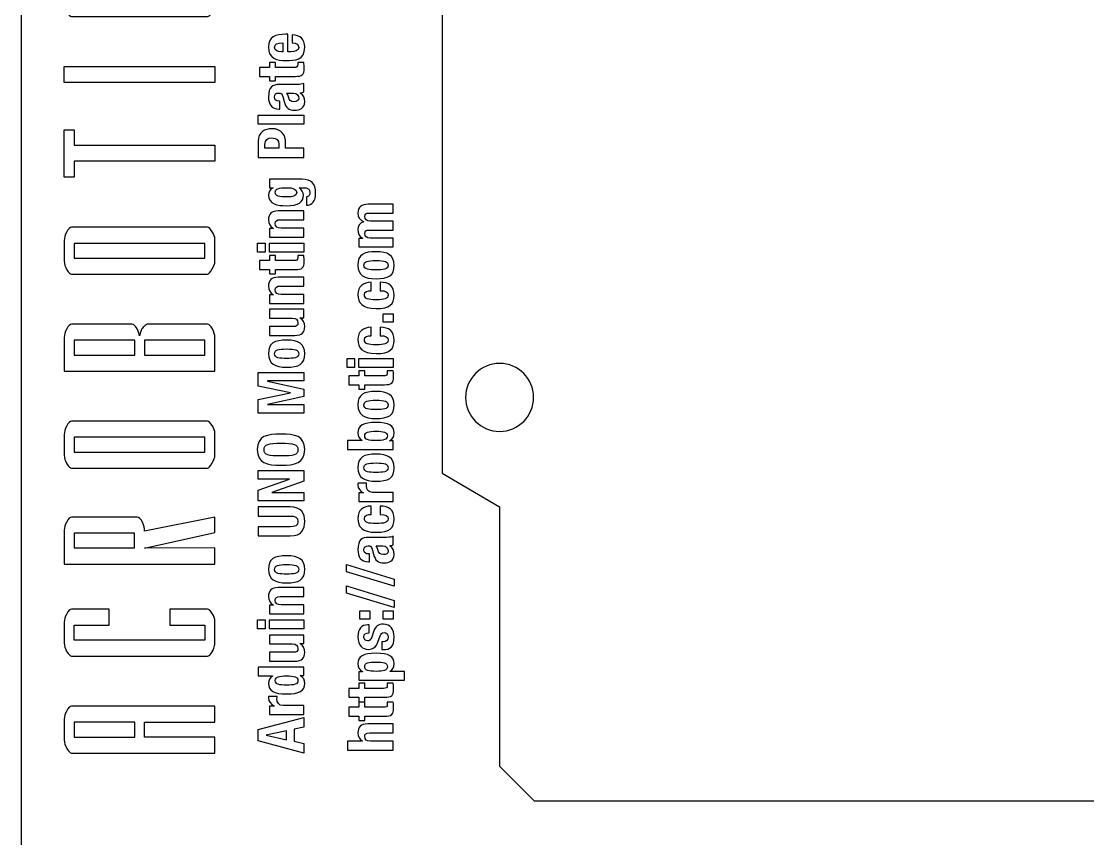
# Model space of a CAD drawing. Extents: x 25 to 119, y -56 to 58.
# Drawn here: x 24.73 to 71.73, y 0.94 to 36.96 of the extents above; entities that cross this region are included whole.
import ezdxf

# ---------------------------------------------------------------- set-up
doc = ezdxf.new("R2010")
doc.units = 0
doc.layers.add('LAYER_1', color=7, linetype='CONTINUOUS')

# ---------------------------------------------------------------- blocks, each defined once
blk = doc.blocks.new('BLOCK_2')
at = {"layer": 'LAYER_1'}
blk.add_open_spline([(24.729, -53.04), (24.729, -54.793), (26.15, -56.215), (27.904, -56.215), (27.904, -56.215), (115.553, -56.215), (115.553, -56.215), (117.307, -56.215), (118.728, -54.793), (118.728, -53.04), (118.728, -53.04), (118.728, 54.91), (118.728, 54.91), (118.728, 56.664), (117.307, 58.085), (115.553, 58.085), (115.553, 58.085), (27.904, 58.085), (27.904, 58.085), (26.15, 58.085), (24.729, 56.664), (24.729, 54.91), (24.729, 54.91), (24.729, -53.04), (24.729, -53.04)], degree=3, knots=[0, 0, 0, 0, 1, 1, 1, 2, 2, 2, 3, 3, 3, 4, 4, 4, 5, 5, 5, 6, 6, 6, 7, 7, 7, 8, 8, 8, 8], dxfattribs=at)
blk = doc.blocks.new('BLOCK_5')
at = {"layer": 'LAYER_1', "color": 7}
for points in [[(40.682, 24.076), (41.122, 24.076), (41.122, 23.704), (40.682, 23.704), (40.682, 24.076)], [(39.085, 21.711), (39.085, 22.101), (39.418, 22.101), (39.418, 21.711), (39.085, 21.711)], [(39.604, 21.711), (39.604, 22.101), (41.122, 22.101), (41.122, 21.711), (39.604, 21.711)], [(39.068, 12.7), (39.068, 13.016), (41.161, 12.378), (41.161, 12.062), (39.068, 12.7)], [(39.068, 11.763), (39.068, 12.079), (41.161, 11.441), (41.161, 11.125), (39.068, 11.763)], [(39.652, 10.609), (39.652, 10.981), (40.092, 10.981), (40.092, 10.609), (39.652, 10.609)], [(40.682, 10.609), (40.682, 10.981), (41.122, 10.981), (41.122, 10.609), (40.682, 10.609)]]:
    blk.add_lwpolyline(points, dxfattribs=at)
for points, knots in [([(39.604, 27.02), (39.604, 27.02), (39.604, 27.392), (39.604, 27.392), (39.604, 27.392), (39.759, 27.392), (39.759, 27.392), (39.759, 27.392), (39.759, 27.398), (39.759, 27.398), (39.621, 27.497), (39.565, 27.615), (39.565, 27.781), (39.565, 27.962), (39.649, 28.089), (39.807, 28.131), (39.807, 28.131), (39.807, 28.137), (39.807, 28.137), (39.647, 28.196), (39.565, 28.337), (39.565, 28.521), (39.565, 28.78), (39.725, 28.898), (40.019, 28.898), (40.019, 28.898), (41.122, 28.898), (41.122, 28.898), (41.122, 28.898), (41.122, 28.509), (41.122, 28.509), (41.122, 28.509), (40.061, 28.509), (40.061, 28.509), (39.934, 28.509), (39.864, 28.467), (39.864, 28.357), (39.864, 28.233), (39.946, 28.154), (40.123, 28.154), (40.123, 28.154), (41.122, 28.154), (41.122, 28.154), (41.122, 28.154), (41.122, 27.765), (41.122, 27.765), (41.122, 27.765), (40.061, 27.765), (40.061, 27.765), (39.934, 27.765), (39.864, 27.722), (39.864, 27.612), (39.864, 27.488), (39.946, 27.409), (40.123, 27.409), (40.123, 27.409), (41.122, 27.409), (41.122, 27.409), (41.122, 27.409), (41.122, 27.02), (41.122, 27.02), (41.122, 27.02), (39.604, 27.02), (39.604, 27.02)], [0, 0, 0, 0, 1, 1, 1, 2, 2, 2, 3, 3, 3, 4, 4, 4, 5, 5, 5, 6, 6, 6, 7, 7, 7, 8, 8, 8, 9, 9, 9, 10, 10, 10, 11, 11, 11, 12, 12, 12, 13, 13, 13, 14, 14, 14, 15, 15, 15, 16, 16, 16, 17, 17, 17, 18, 18, 18, 19, 19, 19, 20, 20, 20, 21, 21, 21, 21]), ([(39.565, 26.212), (39.556, 26.678), (39.833, 26.81), (40.363, 26.81), (40.882, 26.81), (41.161, 26.655), (41.161, 26.212), (41.17, 25.747), (40.893, 25.614), (40.363, 25.614), (39.844, 25.614), (39.565, 25.769), (39.565, 26.212)], [0, 0, 0, 0, 1, 1, 1, 2, 2, 2, 3, 3, 3, 4, 4, 4, 4]), ([(40.896, 26.212), (40.896, 26.37), (40.744, 26.421), (40.363, 26.421), (39.982, 26.421), (39.83, 26.37), (39.83, 26.212), (39.83, 26.021), (40.053, 26.004), (40.363, 26.004), (40.673, 26.004), (40.896, 26.021), (40.896, 26.212)], [0, 0, 0, 0, 1, 1, 1, 2, 2, 2, 3, 3, 3, 4, 4, 4, 4]), ([(40.151, 25.089), (40.005, 25.089), (39.847, 25.061), (39.847, 24.914), (39.847, 24.723), (40.016, 24.692), (40.366, 24.692), (40.741, 24.692), (40.896, 24.728), (40.896, 24.9), (40.896, 25.033), (40.789, 25.089), (40.541, 25.089), (40.541, 25.089), (40.541, 25.461), (40.541, 25.461), (40.938, 25.461), (41.161, 25.298), (41.161, 24.883), (41.161, 24.494), (40.972, 24.302), (40.363, 24.302), (39.74, 24.302), (39.565, 24.556), (39.565, 24.917), (39.565, 25.278), (39.79, 25.461), (40.151, 25.461), (40.151, 25.461), (40.151, 25.089), (40.151, 25.089)], [0, 0, 0, 0, 1, 1, 1, 2, 2, 2, 3, 3, 3, 4, 4, 4, 5, 5, 5, 6, 6, 6, 7, 7, 7, 8, 8, 8, 9, 9, 9, 10, 10, 10, 10]), ([(40.151, 23.105), (40.005, 23.105), (39.847, 23.077), (39.847, 22.93), (39.847, 22.738), (40.016, 22.707), (40.366, 22.707), (40.741, 22.707), (40.896, 22.744), (40.896, 22.916), (40.896, 23.049), (40.789, 23.105), (40.541, 23.105), (40.541, 23.105), (40.541, 23.477), (40.541, 23.477), (40.938, 23.477), (41.161, 23.314), (41.161, 22.899), (41.161, 22.51), (40.972, 22.318), (40.363, 22.318), (39.74, 22.318), (39.565, 22.572), (39.565, 22.933), (39.565, 23.294), (39.79, 23.477), (40.151, 23.477), (40.151, 23.477), (40.151, 23.105), (40.151, 23.105)], [0, 0, 0, 0, 1, 1, 1, 2, 2, 2, 3, 3, 3, 4, 4, 4, 5, 5, 5, 6, 6, 6, 7, 7, 7, 8, 8, 8, 9, 9, 9, 10, 10, 10, 10]), ([(39.17, 20.946), (39.17, 20.946), (39.17, 21.336), (39.17, 21.336), (39.17, 21.336), (39.604, 21.336), (39.604, 21.336), (39.604, 21.336), (39.604, 21.561), (39.604, 21.561), (39.604, 21.561), (39.869, 21.561), (39.869, 21.561), (39.869, 21.561), (39.869, 21.336), (39.869, 21.336), (39.869, 21.336), (40.69, 21.336), (40.69, 21.336), (40.811, 21.336), (40.857, 21.361), (40.857, 21.474), (40.857, 21.505), (40.854, 21.536), (40.851, 21.561), (40.851, 21.561), (41.122, 21.561), (41.122, 21.561), (41.13, 21.474), (41.139, 21.398), (41.139, 21.307), (41.139, 21.003), (41.043, 20.946), (40.738, 20.946), (40.738, 20.946), (39.869, 20.946), (39.869, 20.946), (39.869, 20.946), (39.869, 20.749), (39.869, 20.749), (39.869, 20.749), (39.604, 20.749), (39.604, 20.749), (39.604, 20.749), (39.604, 20.946), (39.604, 20.946), (39.604, 20.946), (39.17, 20.946), (39.17, 20.946)], [0, 0, 0, 0, 1, 1, 1, 2, 2, 2, 3, 3, 3, 4, 4, 4, 5, 5, 5, 6, 6, 6, 7, 7, 7, 8, 8, 8, 9, 9, 9, 10, 10, 10, 11, 11, 11, 12, 12, 12, 13, 13, 13, 14, 14, 14, 15, 15, 15, 16, 16, 16, 16]), ([(39.565, 20.054), (39.556, 20.52), (39.833, 20.652), (40.363, 20.652), (40.882, 20.652), (41.161, 20.497), (41.161, 20.054), (41.17, 19.589), (40.893, 19.456), (40.363, 19.456), (39.844, 19.456), (39.565, 19.612), (39.565, 20.054)], [0, 0, 0, 0, 1, 1, 1, 2, 2, 2, 3, 3, 3, 4, 4, 4, 4]), ([(40.896, 20.054), (40.896, 20.212), (40.744, 20.263), (40.363, 20.263), (39.982, 20.263), (39.83, 20.212), (39.83, 20.054), (39.83, 19.863), (40.053, 19.846), (40.363, 19.846), (40.673, 19.846), (40.896, 19.863), (40.896, 20.054)], [0, 0, 0, 0, 1, 1, 1, 2, 2, 2, 3, 3, 3, 4, 4, 4, 4]), ([(39.108, 18.096), (39.108, 18.096), (39.108, 18.485), (39.108, 18.485), (39.108, 18.485), (39.745, 18.485), (39.745, 18.485), (39.745, 18.485), (39.745, 18.491), (39.745, 18.491), (39.624, 18.573), (39.565, 18.672), (39.565, 18.818), (39.565, 19.137), (39.799, 19.284), (40.363, 19.284), (40.927, 19.284), (41.161, 19.137), (41.161, 18.818), (41.161, 18.663), (41.105, 18.561), (40.961, 18.474), (40.961, 18.474), (40.961, 18.468), (40.961, 18.468), (40.961, 18.468), (41.122, 18.468), (41.122, 18.468), (41.122, 18.468), (41.122, 18.096), (41.122, 18.096), (41.122, 18.096), (39.108, 18.096), (39.108, 18.096)], [0, 0, 0, 0, 1, 1, 1, 2, 2, 2, 3, 3, 3, 4, 4, 4, 5, 5, 5, 6, 6, 6, 7, 7, 7, 8, 8, 8, 9, 9, 9, 10, 10, 10, 11, 11, 11, 11]), ([(40.862, 18.691), (40.862, 18.861), (40.693, 18.894), (40.363, 18.894), (40.033, 18.894), (39.864, 18.861), (39.864, 18.691), (39.864, 18.519), (40.033, 18.485), (40.363, 18.485), (40.693, 18.485), (40.862, 18.519), (40.862, 18.691)], [0, 0, 0, 0, 1, 1, 1, 2, 2, 2, 3, 3, 3, 4, 4, 4, 4]), ([(39.565, 17.289), (39.556, 17.754), (39.833, 17.887), (40.363, 17.887), (40.882, 17.887), (41.161, 17.732), (41.161, 17.289), (41.17, 16.823), (40.893, 16.691), (40.363, 16.691), (39.844, 16.691), (39.565, 16.846), (39.565, 17.289)], [0, 0, 0, 0, 1, 1, 1, 2, 2, 2, 3, 3, 3, 4, 4, 4, 4]), ([(40.896, 17.289), (40.896, 17.447), (40.744, 17.497), (40.363, 17.497), (39.982, 17.497), (39.83, 17.447), (39.83, 17.289), (39.83, 17.097), (40.053, 17.08), (40.363, 17.08), (40.673, 17.08), (40.896, 17.097), (40.896, 17.289)], [0, 0, 0, 0, 1, 1, 1, 2, 2, 2, 3, 3, 3, 4, 4, 4, 4]), ([(39.604, 15.802), (39.604, 15.802), (39.604, 16.174), (39.604, 16.174), (39.604, 16.174), (39.807, 16.174), (39.807, 16.174), (39.807, 16.174), (39.807, 16.18), (39.807, 16.18), (39.661, 16.259), (39.565, 16.369), (39.565, 16.529), (39.565, 16.552), (39.567, 16.577), (39.57, 16.6), (39.57, 16.6), (39.943, 16.6), (39.943, 16.6), (39.94, 16.558), (39.937, 16.521), (39.937, 16.479), (39.937, 16.343), (40.008, 16.191), (40.211, 16.191), (40.211, 16.191), (41.122, 16.191), (41.122, 16.191), (41.122, 16.191), (41.122, 15.802), (41.122, 15.802), (41.122, 15.802), (39.604, 15.802), (39.604, 15.802)], [0, 0, 0, 0, 1, 1, 1, 2, 2, 2, 3, 3, 3, 4, 4, 4, 5, 5, 5, 6, 6, 6, 7, 7, 7, 8, 8, 8, 9, 9, 9, 10, 10, 10, 11, 11, 11, 11]), ([(40.151, 15.225), (40.005, 15.225), (39.847, 15.197), (39.847, 15.051), (39.847, 14.859), (40.016, 14.828), (40.366, 14.828), (40.741, 14.828), (40.896, 14.864), (40.896, 15.036), (40.896, 15.169), (40.789, 15.225), (40.541, 15.225), (40.541, 15.225), (40.541, 15.598), (40.541, 15.598), (40.938, 15.598), (41.161, 15.434), (41.161, 15.02), (41.161, 14.63), (40.972, 14.439), (40.363, 14.439), (39.74, 14.439), (39.565, 14.692), (39.565, 15.054), (39.565, 15.415), (39.79, 15.598), (40.151, 15.598), (40.151, 15.598), (40.151, 15.225), (40.151, 15.225)], [0, 0, 0, 0, 1, 1, 1, 2, 2, 2, 3, 3, 3, 4, 4, 4, 5, 5, 5, 6, 6, 6, 7, 7, 7, 8, 8, 8, 9, 9, 9, 10, 10, 10, 10]), ([(40.07, 13.135), (40.07, 13.135), (40.033, 13.135), (40.033, 13.135), (39.683, 13.135), (39.565, 13.375), (39.565, 13.668), (39.565, 14.13), (39.756, 14.218), (40.03, 14.218), (40.03, 14.218), (40.828, 14.218), (40.828, 14.218), (40.972, 14.218), (41.031, 14.229), (41.122, 14.266), (41.122, 14.266), (41.122, 13.894), (41.122, 13.894), (41.074, 13.868), (41.017, 13.857), (40.964, 13.845), (40.964, 13.845), (40.964, 13.84), (40.964, 13.84), (41.122, 13.75), (41.161, 13.642), (41.161, 13.453), (41.161, 13.183), (40.93, 13.087), (40.727, 13.087), (40.439, 13.087), (40.326, 13.202), (40.253, 13.47), (40.253, 13.47), (40.194, 13.69), (40.194, 13.69), (40.163, 13.806), (40.117, 13.845), (40.016, 13.845), (39.9, 13.845), (39.83, 13.798), (39.83, 13.665), (39.83, 13.544), (39.906, 13.484), (40.027, 13.484), (40.027, 13.484), (40.07, 13.484), (40.07, 13.484), (40.07, 13.484), (40.07, 13.135), (40.07, 13.135)], [0, 0, 0, 0, 1, 1, 1, 2, 2, 2, 3, 3, 3, 4, 4, 4, 5, 5, 5, 6, 6, 6, 7, 7, 7, 8, 8, 8, 9, 9, 9, 10, 10, 10, 11, 11, 11, 12, 12, 12, 13, 13, 13, 14, 14, 14, 15, 15, 15, 16, 16, 16, 17, 17, 17, 17]), ([(40.363, 13.845), (40.405, 13.792), (40.428, 13.727), (40.439, 13.679), (40.473, 13.521), (40.549, 13.459), (40.685, 13.459), (40.8, 13.459), (40.896, 13.502), (40.896, 13.606), (40.896, 13.71), (40.831, 13.845), (40.662, 13.845), (40.662, 13.845), (40.363, 13.845), (40.363, 13.845)], [0, 0, 0, 0, 1, 1, 1, 2, 2, 2, 3, 3, 3, 4, 4, 4, 5, 5, 5, 5]), ([(40.625, 9.618), (40.625, 9.618), (40.676, 9.618), (40.676, 9.618), (40.809, 9.618), (40.896, 9.689), (40.896, 9.821), (40.896, 9.943), (40.837, 10.019), (40.716, 10.019), (40.617, 10.019), (40.574, 9.954), (40.543, 9.878), (40.543, 9.878), (40.445, 9.604), (40.445, 9.604), (40.369, 9.39), (40.236, 9.28), (40.022, 9.28), (39.773, 9.28), (39.565, 9.44), (39.565, 9.838), (39.565, 10.191), (39.723, 10.357), (39.996, 10.357), (39.996, 10.357), (40.058, 10.357), (40.058, 10.357), (40.058, 10.357), (40.058, 10.007), (40.058, 10.007), (39.903, 10.007), (39.83, 9.962), (39.83, 9.835), (39.83, 9.737), (39.883, 9.652), (39.993, 9.652), (40.07, 9.652), (40.129, 9.689), (40.171, 9.821), (40.171, 9.821), (40.25, 10.055), (40.25, 10.055), (40.332, 10.301), (40.456, 10.391), (40.685, 10.391), (41.003, 10.391), (41.161, 10.154), (41.161, 9.827), (41.161, 9.387), (40.972, 9.269), (40.679, 9.269), (40.679, 9.269), (40.625, 9.269), (40.625, 9.269), (40.625, 9.269), (40.625, 9.618), (40.625, 9.618)], [0, 0, 0, 0, 1, 1, 1, 2, 2, 2, 3, 3, 3, 4, 4, 4, 5, 5, 5, 6, 6, 6, 7, 7, 7, 8, 8, 8, 9, 9, 9, 10, 10, 10, 11, 11, 11, 12, 12, 12, 13, 13, 13, 14, 14, 14, 15, 15, 15, 16, 16, 16, 17, 17, 17, 18, 18, 18, 19, 19, 19, 19]), ([(39.604, 7.922), (39.604, 7.922), (39.604, 8.295), (39.604, 8.295), (39.604, 8.295), (39.765, 8.295), (39.765, 8.295), (39.765, 8.295), (39.765, 8.3), (39.765, 8.3), (39.621, 8.388), (39.565, 8.489), (39.565, 8.644), (39.565, 8.963), (39.799, 9.11), (40.363, 9.11), (40.927, 9.11), (41.161, 8.963), (41.161, 8.644), (41.161, 8.498), (41.102, 8.399), (40.981, 8.317), (40.981, 8.317), (40.981, 8.311), (40.981, 8.311), (40.981, 8.311), (41.618, 8.311), (41.618, 8.311), (41.618, 8.311), (41.618, 7.922), (41.618, 7.922), (41.618, 7.922), (39.604, 7.922), (39.604, 7.922)], [0, 0, 0, 0, 1, 1, 1, 2, 2, 2, 3, 3, 3, 4, 4, 4, 5, 5, 5, 6, 6, 6, 7, 7, 7, 8, 8, 8, 9, 9, 9, 10, 10, 10, 11, 11, 11, 11]), ([(40.862, 8.517), (40.862, 8.687), (40.693, 8.72), (40.363, 8.72), (40.033, 8.72), (39.864, 8.687), (39.864, 8.517), (39.864, 8.345), (40.033, 8.311), (40.363, 8.311), (40.693, 8.311), (40.862, 8.345), (40.862, 8.517)], [0, 0, 0, 0, 1, 1, 1, 2, 2, 2, 3, 3, 3, 4, 4, 4, 4]), ([(39.17, 7.171), (39.17, 7.171), (39.17, 7.561), (39.17, 7.561), (39.17, 7.561), (39.604, 7.561), (39.604, 7.561), (39.604, 7.561), (39.604, 7.786), (39.604, 7.786), (39.604, 7.786), (39.869, 7.786), (39.869, 7.786), (39.869, 7.786), (39.869, 7.561), (39.869, 7.561), (39.869, 7.561), (40.69, 7.561), (40.69, 7.561), (40.811, 7.561), (40.857, 7.586), (40.857, 7.699), (40.857, 7.73), (40.854, 7.761), (40.851, 7.786), (40.851, 7.786), (41.122, 7.786), (41.122, 7.786), (41.13, 7.699), (41.139, 7.623), (41.139, 7.533), (41.139, 7.228), (41.043, 7.171), (40.738, 7.171), (40.738, 7.171), (39.869, 7.171), (39.869, 7.171), (39.869, 7.171), (39.869, 6.974), (39.869, 6.974), (39.869, 6.974), (39.604, 6.974), (39.604, 6.974), (39.604, 6.974), (39.604, 7.171), (39.604, 7.171), (39.604, 7.171), (39.17, 7.171), (39.17, 7.171)], [0, 0, 0, 0, 1, 1, 1, 2, 2, 2, 3, 3, 3, 4, 4, 4, 5, 5, 5, 6, 6, 6, 7, 7, 7, 8, 8, 8, 9, 9, 9, 10, 10, 10, 11, 11, 11, 12, 12, 12, 13, 13, 13, 14, 14, 14, 15, 15, 15, 16, 16, 16, 16]), ([(39.17, 6.336), (39.17, 6.336), (39.17, 6.725), (39.17, 6.725), (39.17, 6.725), (39.604, 6.725), (39.604, 6.725), (39.604, 6.725), (39.604, 6.951), (39.604, 6.951), (39.604, 6.951), (39.869, 6.951), (39.869, 6.951), (39.869, 6.951), (39.869, 6.725), (39.869, 6.725), (39.869, 6.725), (40.69, 6.725), (40.69, 6.725), (40.811, 6.725), (40.857, 6.751), (40.857, 6.864), (40.857, 6.895), (40.854, 6.926), (40.851, 6.951), (40.851, 6.951), (41.122, 6.951), (41.122, 6.951), (41.13, 6.864), (41.139, 6.787), (41.139, 6.697), (41.139, 6.393), (41.043, 6.336), (40.738, 6.336), (40.738, 6.336), (39.869, 6.336), (39.869, 6.336), (39.869, 6.336), (39.869, 6.139), (39.869, 6.139), (39.869, 6.139), (39.604, 6.139), (39.604, 6.139), (39.604, 6.139), (39.604, 6.336), (39.604, 6.336), (39.604, 6.336), (39.17, 6.336), (39.17, 6.336)], [0, 0, 0, 0, 1, 1, 1, 2, 2, 2, 3, 3, 3, 4, 4, 4, 5, 5, 5, 6, 6, 6, 7, 7, 7, 8, 8, 8, 9, 9, 9, 10, 10, 10, 11, 11, 11, 12, 12, 12, 13, 13, 13, 14, 14, 14, 15, 15, 15, 16, 16, 16, 16]), ([(39.108, 4.84), (39.108, 4.84), (39.108, 5.23), (39.108, 5.23), (39.108, 5.23), (39.759, 5.23), (39.759, 5.23), (39.759, 5.23), (39.759, 5.235), (39.759, 5.235), (39.627, 5.311), (39.565, 5.438), (39.565, 5.605), (39.565, 5.85), (39.694, 5.991), (39.996, 5.991), (39.996, 5.991), (41.122, 5.991), (41.122, 5.991), (41.122, 5.991), (41.122, 5.602), (41.122, 5.602), (41.122, 5.602), (40.075, 5.602), (40.075, 5.602), (39.92, 5.602), (39.864, 5.551), (39.864, 5.435), (39.864, 5.297), (39.948, 5.23), (40.115, 5.23), (40.115, 5.23), (41.122, 5.23), (41.122, 5.23), (41.122, 5.23), (41.122, 4.84), (41.122, 4.84), (41.122, 4.84), (39.108, 4.84), (39.108, 4.84)], [0, 0, 0, 0, 1, 1, 1, 2, 2, 2, 3, 3, 3, 4, 4, 4, 5, 5, 5, 6, 6, 6, 7, 7, 7, 8, 8, 8, 9, 9, 9, 10, 10, 10, 11, 11, 11, 12, 12, 12, 13, 13, 13, 13])]:
    blk.add_open_spline(points, degree=3, knots=knots, dxfattribs=at)
blk = doc.blocks.new('BLOCK_4')
at = {"layer": 'LAYER_1'}
blk.add_blockref('BLOCK_5', (0, 0), dxfattribs=at)
blk = doc.blocks.new('BLOCK_7')
at = {"layer": 'LAYER_1', "color": 7}
for points in [[(35.167, 32.433), (35.167, 32.822), (37.181, 32.822), (37.181, 32.433), (35.167, 32.433)], [(35.144, 26.791), (35.144, 27.181), (35.477, 27.181), (35.477, 26.791), (35.144, 26.791)], [(35.663, 26.791), (35.663, 27.181), (37.181, 27.181), (37.181, 26.791), (35.663, 26.791)], [(35.167, 19.696), (35.167, 20.3), (36.588, 20.588), (36.588, 20.593), (35.167, 20.884), (35.167, 21.485), (37.181, 21.485), (37.181, 21.112), (35.573, 21.112), (35.573, 21.107), (37.181, 20.749), (37.181, 20.433), (35.573, 20.074), (35.573, 20.069), (37.181, 20.069), (37.181, 19.696), (35.167, 19.696)], [(35.167, 16.29), (36.546, 16.781), (36.546, 16.786), (35.167, 16.786), (35.167, 17.158), (37.181, 17.158), (37.181, 16.696), (35.77, 16.2), (35.77, 16.194), (37.181, 16.194), (37.181, 15.822), (35.167, 15.822), (35.167, 16.29)], [(35.144, 10.186), (35.144, 10.575), (35.477, 10.575), (35.477, 10.186), (35.144, 10.186)], [(35.663, 10.186), (35.663, 10.575), (37.181, 10.575), (37.181, 10.186), (35.663, 10.186)], [(35.167, 5.244), (35.167, 5.746), (37.181, 6.279), (37.181, 5.856), (36.755, 5.763), (36.755, 5.227), (37.181, 5.134), (37.181, 4.711), (35.167, 5.244)], [(36.422, 5.297), (36.422, 5.692), (35.516, 5.498), (35.516, 5.492), (36.422, 5.297)]]:
    blk.add_lwpolyline(points, dxfattribs=at)
for points, knots in [([(36.481, 35.622), (36.481, 35.622), (36.602, 35.622), (36.602, 35.622), (36.783, 35.622), (36.955, 35.67), (36.955, 35.814), (36.955, 35.946), (36.862, 35.997), (36.67, 36.02), (36.67, 36.02), (36.67, 36.369), (36.67, 36.369), (37.023, 36.355), (37.22, 36.192), (37.22, 35.819), (37.22, 35.255), (36.786, 35.233), (36.408, 35.233), (36.001, 35.233), (35.623, 35.312), (35.623, 35.836), (35.623, 36.29), (35.928, 36.392), (36.393, 36.392), (36.393, 36.392), (36.481, 36.392), (36.481, 36.392), (36.481, 36.392), (36.481, 35.622), (36.481, 35.622)], [0, 0, 0, 0, 1, 1, 1, 2, 2, 2, 3, 3, 3, 4, 4, 4, 5, 5, 5, 6, 6, 6, 7, 7, 7, 8, 8, 8, 9, 9, 9, 10, 10, 10, 10]), ([(36.25, 36.02), (36.018, 36.011), (35.889, 35.983), (35.889, 35.822), (35.889, 35.667), (36.047, 35.622), (36.19, 35.622), (36.19, 35.622), (36.25, 35.622), (36.25, 35.622), (36.25, 35.622), (36.25, 36.02), (36.25, 36.02)], [0, 0, 0, 0, 1, 1, 1, 2, 2, 2, 3, 3, 3, 4, 4, 4, 4]), ([(35.229, 34.538), (35.229, 34.538), (35.229, 34.927), (35.229, 34.927), (35.229, 34.927), (35.663, 34.927), (35.663, 34.927), (35.663, 34.927), (35.663, 35.153), (35.663, 35.153), (35.663, 35.153), (35.928, 35.153), (35.928, 35.153), (35.928, 35.153), (35.928, 34.927), (35.928, 34.927), (35.928, 34.927), (36.749, 34.927), (36.749, 34.927), (36.87, 34.927), (36.915, 34.953), (36.915, 35.066), (36.915, 35.097), (36.912, 35.128), (36.91, 35.153), (36.91, 35.153), (37.181, 35.153), (37.181, 35.153), (37.189, 35.066), (37.197, 34.99), (37.197, 34.899), (37.197, 34.595), (37.102, 34.538), (36.797, 34.538), (36.797, 34.538), (35.928, 34.538), (35.928, 34.538), (35.928, 34.538), (35.928, 34.341), (35.928, 34.341), (35.928, 34.341), (35.663, 34.341), (35.663, 34.341), (35.663, 34.341), (35.663, 34.538), (35.663, 34.538), (35.663, 34.538), (35.229, 34.538), (35.229, 34.538)], [0, 0, 0, 0, 1, 1, 1, 2, 2, 2, 3, 3, 3, 4, 4, 4, 5, 5, 5, 6, 6, 6, 7, 7, 7, 8, 8, 8, 9, 9, 9, 10, 10, 10, 11, 11, 11, 12, 12, 12, 13, 13, 13, 14, 14, 14, 15, 15, 15, 16, 16, 16, 16]), ([(36.128, 33.093), (36.128, 33.093), (36.092, 33.093), (36.092, 33.093), (35.742, 33.093), (35.623, 33.333), (35.623, 33.627), (35.623, 34.089), (35.815, 34.177), (36.089, 34.177), (36.089, 34.177), (36.887, 34.177), (36.887, 34.177), (37.031, 34.177), (37.09, 34.188), (37.181, 34.224), (37.181, 34.224), (37.181, 33.852), (37.181, 33.852), (37.133, 33.827), (37.076, 33.816), (37.023, 33.804), (37.023, 33.804), (37.023, 33.799), (37.023, 33.799), (37.181, 33.708), (37.22, 33.601), (37.22, 33.412), (37.22, 33.141), (36.989, 33.046), (36.786, 33.046), (36.498, 33.046), (36.385, 33.161), (36.312, 33.429), (36.312, 33.429), (36.253, 33.649), (36.253, 33.649), (36.221, 33.765), (36.176, 33.804), (36.075, 33.804), (35.959, 33.804), (35.889, 33.756), (35.889, 33.624), (35.889, 33.502), (35.965, 33.443), (36.086, 33.443), (36.086, 33.443), (36.128, 33.443), (36.128, 33.443), (36.128, 33.443), (36.128, 33.093), (36.128, 33.093)], [0, 0, 0, 0, 1, 1, 1, 2, 2, 2, 3, 3, 3, 4, 4, 4, 5, 5, 5, 6, 6, 6, 7, 7, 7, 8, 8, 8, 9, 9, 9, 10, 10, 10, 11, 11, 11, 12, 12, 12, 13, 13, 13, 14, 14, 14, 15, 15, 15, 16, 16, 16, 17, 17, 17, 17]), ([(36.422, 33.804), (36.464, 33.751), (36.487, 33.686), (36.498, 33.638), (36.532, 33.48), (36.608, 33.418), (36.743, 33.418), (36.859, 33.418), (36.955, 33.46), (36.955, 33.564), (36.955, 33.669), (36.89, 33.804), (36.721, 33.804), (36.721, 33.804), (36.422, 33.804), (36.422, 33.804)], [0, 0, 0, 0, 1, 1, 1, 2, 2, 2, 3, 3, 3, 4, 4, 4, 5, 5, 5, 5]), ([(35.167, 30.966), (35.167, 30.966), (35.167, 31.676), (35.167, 31.676), (35.167, 32.091), (35.468, 32.229), (35.77, 32.229), (36.188, 32.229), (36.377, 31.973), (36.377, 31.589), (36.377, 31.589), (36.377, 31.372), (36.377, 31.372), (36.377, 31.372), (37.181, 31.372), (37.181, 31.372), (37.181, 31.372), (37.181, 30.966), (37.181, 30.966), (37.181, 30.966), (35.167, 30.966), (35.167, 30.966)], [0, 0, 0, 0, 1, 1, 1, 2, 2, 2, 3, 3, 3, 4, 4, 4, 5, 5, 5, 6, 6, 6, 7, 7, 7, 7]), ([(36.078, 31.372), (36.078, 31.372), (36.078, 31.552), (36.078, 31.552), (36.078, 31.713), (35.982, 31.823), (35.776, 31.823), (35.576, 31.823), (35.466, 31.744), (35.466, 31.541), (35.466, 31.541), (35.466, 31.372), (35.466, 31.372), (35.466, 31.372), (36.078, 31.372), (36.078, 31.372)], [0, 0, 0, 0, 1, 1, 1, 2, 2, 2, 3, 3, 3, 4, 4, 4, 5, 5, 5, 5]), ([(35.663, 30.002), (35.663, 30.002), (37.104, 30.002), (37.104, 30.002), (37.508, 30.002), (37.7, 29.825), (37.7, 29.371), (37.7, 29.041), (37.553, 28.855), (37.293, 28.855), (37.293, 28.855), (37.293, 29.227), (37.293, 29.227), (37.341, 29.227), (37.381, 29.247), (37.409, 29.286), (37.434, 29.323), (37.451, 29.368), (37.451, 29.416), (37.451, 29.574), (37.336, 29.63), (37.178, 29.63), (37.178, 29.63), (36.977, 29.63), (36.977, 29.63), (36.977, 29.63), (36.977, 29.625), (36.977, 29.625), (37.09, 29.546), (37.164, 29.424), (37.164, 29.3), (37.164, 28.993), (36.949, 28.835), (36.396, 28.835), (36.041, 28.835), (35.623, 28.891), (35.623, 29.311), (35.623, 29.421), (35.674, 29.548), (35.832, 29.625), (35.832, 29.625), (35.832, 29.63), (35.832, 29.63), (35.832, 29.63), (35.663, 29.63), (35.663, 29.63), (35.663, 29.63), (35.663, 30.002), (35.663, 30.002)], [0, 0, 0, 0, 1, 1, 1, 2, 2, 2, 3, 3, 3, 4, 4, 4, 5, 5, 5, 6, 6, 6, 7, 7, 7, 8, 8, 8, 9, 9, 9, 10, 10, 10, 11, 11, 11, 12, 12, 12, 13, 13, 13, 14, 14, 14, 15, 15, 15, 16, 16, 16, 16]), ([(36.865, 29.419), (36.865, 29.585), (36.687, 29.63), (36.43, 29.63), (36.061, 29.63), (35.923, 29.582), (35.923, 29.427), (35.923, 29.255), (36.061, 29.224), (36.47, 29.224), (36.678, 29.224), (36.865, 29.252), (36.865, 29.419)], [0, 0, 0, 0, 1, 1, 1, 2, 2, 2, 3, 3, 3, 4, 4, 4, 4]), ([(35.663, 27.455), (35.663, 27.455), (35.663, 27.827), (35.663, 27.827), (35.663, 27.827), (35.841, 27.827), (35.841, 27.827), (35.841, 27.827), (35.841, 27.833), (35.841, 27.833), (35.691, 27.914), (35.623, 28.053), (35.623, 28.219), (35.623, 28.465), (35.753, 28.605), (36.055, 28.605), (36.055, 28.605), (37.181, 28.605), (37.181, 28.605), (37.181, 28.605), (37.181, 28.216), (37.181, 28.216), (37.181, 28.216), (36.134, 28.216), (36.134, 28.216), (35.979, 28.216), (35.923, 28.166), (35.923, 28.05), (35.923, 27.912), (36.007, 27.844), (36.174, 27.844), (36.174, 27.844), (37.181, 27.844), (37.181, 27.844), (37.181, 27.844), (37.181, 27.455), (37.181, 27.455), (37.181, 27.455), (35.663, 27.455), (35.663, 27.455)], [0, 0, 0, 0, 1, 1, 1, 2, 2, 2, 3, 3, 3, 4, 4, 4, 5, 5, 5, 6, 6, 6, 7, 7, 7, 8, 8, 8, 9, 9, 9, 10, 10, 10, 11, 11, 11, 12, 12, 12, 13, 13, 13, 13]), ([(35.229, 26.026), (35.229, 26.026), (35.229, 26.416), (35.229, 26.416), (35.229, 26.416), (35.663, 26.416), (35.663, 26.416), (35.663, 26.416), (35.663, 26.641), (35.663, 26.641), (35.663, 26.641), (35.928, 26.641), (35.928, 26.641), (35.928, 26.641), (35.928, 26.416), (35.928, 26.416), (35.928, 26.416), (36.749, 26.416), (36.749, 26.416), (36.87, 26.416), (36.915, 26.441), (36.915, 26.554), (36.915, 26.585), (36.912, 26.616), (36.91, 26.641), (36.91, 26.641), (37.181, 26.641), (37.181, 26.641), (37.189, 26.554), (37.197, 26.478), (37.197, 26.388), (37.197, 26.083), (37.102, 26.026), (36.797, 26.026), (36.797, 26.026), (35.928, 26.026), (35.928, 26.026), (35.928, 26.026), (35.928, 25.829), (35.928, 25.829), (35.928, 25.829), (35.663, 25.829), (35.663, 25.829), (35.663, 25.829), (35.663, 26.026), (35.663, 26.026), (35.663, 26.026), (35.229, 26.026), (35.229, 26.026)], [0, 0, 0, 0, 1, 1, 1, 2, 2, 2, 3, 3, 3, 4, 4, 4, 5, 5, 5, 6, 6, 6, 7, 7, 7, 8, 8, 8, 9, 9, 9, 10, 10, 10, 11, 11, 11, 12, 12, 12, 13, 13, 13, 14, 14, 14, 15, 15, 15, 16, 16, 16, 16]), ([(35.663, 24.531), (35.663, 24.531), (35.663, 24.903), (35.663, 24.903), (35.663, 24.903), (35.841, 24.903), (35.841, 24.903), (35.841, 24.903), (35.841, 24.909), (35.841, 24.909), (35.691, 24.991), (35.623, 25.129), (35.623, 25.295), (35.623, 25.541), (35.753, 25.682), (36.055, 25.682), (36.055, 25.682), (37.181, 25.682), (37.181, 25.682), (37.181, 25.682), (37.181, 25.292), (37.181, 25.292), (37.181, 25.292), (36.134, 25.292), (36.134, 25.292), (35.979, 25.292), (35.923, 25.242), (35.923, 25.126), (35.923, 24.988), (36.007, 24.92), (36.174, 24.92), (36.174, 24.92), (37.181, 24.92), (37.181, 24.92), (37.181, 24.92), (37.181, 24.531), (37.181, 24.531), (37.181, 24.531), (35.663, 24.531), (35.663, 24.531)], [0, 0, 0, 0, 1, 1, 1, 2, 2, 2, 3, 3, 3, 4, 4, 4, 5, 5, 5, 6, 6, 6, 7, 7, 7, 8, 8, 8, 9, 9, 9, 10, 10, 10, 11, 11, 11, 12, 12, 12, 13, 13, 13, 13]), ([(37.003, 23.898), (37.003, 23.898), (37.003, 23.893), (37.003, 23.893), (37.152, 23.811), (37.22, 23.673), (37.22, 23.506), (37.22, 23.261), (37.09, 23.12), (36.788, 23.12), (36.788, 23.12), (35.663, 23.12), (35.663, 23.12), (35.663, 23.12), (35.663, 23.509), (35.663, 23.509), (35.663, 23.509), (36.709, 23.509), (36.709, 23.509), (36.865, 23.509), (36.921, 23.56), (36.921, 23.675), (36.921, 23.814), (36.836, 23.881), (36.67, 23.881), (36.67, 23.881), (35.663, 23.881), (35.663, 23.881), (35.663, 23.881), (35.663, 24.271), (35.663, 24.271), (35.663, 24.271), (37.181, 24.271), (37.181, 24.271), (37.181, 24.271), (37.181, 23.898), (37.181, 23.898), (37.181, 23.898), (37.003, 23.898), (37.003, 23.898)], [0, 0, 0, 0, 1, 1, 1, 2, 2, 2, 3, 3, 3, 4, 4, 4, 5, 5, 5, 6, 6, 6, 7, 7, 7, 8, 8, 8, 9, 9, 9, 10, 10, 10, 11, 11, 11, 12, 12, 12, 13, 13, 13, 13]), ([(35.623, 22.312), (35.615, 22.778), (35.892, 22.91), (36.422, 22.91), (36.941, 22.91), (37.22, 22.755), (37.22, 22.312), (37.228, 21.847), (36.952, 21.714), (36.422, 21.714), (35.903, 21.714), (35.623, 21.869), (35.623, 22.312)], [0, 0, 0, 0, 1, 1, 1, 2, 2, 2, 3, 3, 3, 4, 4, 4, 4]), ([(36.955, 22.312), (36.955, 22.47), (36.803, 22.521), (36.422, 22.521), (36.041, 22.521), (35.889, 22.47), (35.889, 22.312), (35.889, 22.12), (36.111, 22.104), (36.422, 22.104), (36.732, 22.104), (36.955, 22.12), (36.955, 22.312)], [0, 0, 0, 0, 1, 1, 1, 2, 2, 2, 3, 3, 3, 4, 4, 4, 4]), ([(35.127, 18.085), (35.127, 18.694), (35.561, 18.77), (36.174, 18.77), (36.786, 18.77), (37.22, 18.694), (37.22, 18.085), (37.22, 17.475), (36.786, 17.399), (36.174, 17.399), (35.561, 17.399), (35.127, 17.475), (35.127, 18.085)], [0, 0, 0, 0, 1, 1, 1, 2, 2, 2, 3, 3, 3, 4, 4, 4, 4]), ([(36.921, 18.085), (36.921, 18.324), (36.715, 18.364), (36.174, 18.364), (35.635, 18.364), (35.426, 18.324), (35.426, 18.085), (35.426, 17.845), (35.635, 17.805), (36.174, 17.805), (36.715, 17.805), (36.921, 17.845), (36.921, 18.085)], [0, 0, 0, 0, 1, 1, 1, 2, 2, 2, 3, 3, 3, 4, 4, 4, 4]), ([(35.167, 14.684), (35.167, 14.684), (36.571, 14.684), (36.571, 14.684), (36.772, 14.684), (36.921, 14.729), (36.921, 14.921), (36.921, 15.113), (36.772, 15.158), (36.571, 15.158), (36.571, 15.158), (35.167, 15.158), (35.167, 15.158), (35.167, 15.158), (35.167, 15.564), (35.167, 15.564), (35.167, 15.564), (36.571, 15.564), (36.571, 15.564), (37.082, 15.564), (37.22, 15.251), (37.22, 14.921), (37.22, 14.591), (37.11, 14.278), (36.571, 14.278), (36.571, 14.278), (35.167, 14.278), (35.167, 14.278), (35.167, 14.278), (35.167, 14.684), (35.167, 14.684)], [0, 0, 0, 0, 1, 1, 1, 2, 2, 2, 3, 3, 3, 4, 4, 4, 5, 5, 5, 6, 6, 6, 7, 7, 7, 8, 8, 8, 9, 9, 9, 10, 10, 10, 10]), ([(35.623, 12.807), (35.615, 13.273), (35.892, 13.405), (36.422, 13.405), (36.941, 13.405), (37.22, 13.25), (37.22, 12.807), (37.228, 12.342), (36.952, 12.209), (36.422, 12.209), (35.903, 12.209), (35.623, 12.364), (35.623, 12.807)], [0, 0, 0, 0, 1, 1, 1, 2, 2, 2, 3, 3, 3, 4, 4, 4, 4]), ([(36.955, 12.807), (36.955, 12.965), (36.803, 13.016), (36.422, 13.016), (36.041, 13.016), (35.889, 12.965), (35.889, 12.807), (35.889, 12.615), (36.111, 12.598), (36.422, 12.598), (36.732, 12.598), (36.955, 12.615), (36.955, 12.807)], [0, 0, 0, 0, 1, 1, 1, 2, 2, 2, 3, 3, 3, 4, 4, 4, 4]), ([(35.663, 10.849), (35.663, 10.849), (35.663, 11.221), (35.663, 11.221), (35.663, 11.221), (35.841, 11.221), (35.841, 11.221), (35.841, 11.221), (35.841, 11.227), (35.841, 11.227), (35.691, 11.309), (35.623, 11.447), (35.623, 11.613), (35.623, 11.859), (35.753, 12), (36.055, 12), (36.055, 12), (37.181, 12), (37.181, 12), (37.181, 12), (37.181, 11.61), (37.181, 11.61), (37.181, 11.61), (36.134, 11.61), (36.134, 11.61), (35.979, 11.61), (35.923, 11.56), (35.923, 11.444), (35.923, 11.306), (36.007, 11.238), (36.174, 11.238), (36.174, 11.238), (37.181, 11.238), (37.181, 11.238), (37.181, 11.238), (37.181, 10.849), (37.181, 10.849), (37.181, 10.849), (35.663, 10.849), (35.663, 10.849)], [0, 0, 0, 0, 1, 1, 1, 2, 2, 2, 3, 3, 3, 4, 4, 4, 5, 5, 5, 6, 6, 6, 7, 7, 7, 8, 8, 8, 9, 9, 9, 10, 10, 10, 11, 11, 11, 12, 12, 12, 13, 13, 13, 13]), ([(37.003, 9.539), (37.003, 9.539), (37.003, 9.533), (37.003, 9.533), (37.152, 9.451), (37.22, 9.313), (37.22, 9.147), (37.22, 8.901), (37.09, 8.76), (36.788, 8.76), (36.788, 8.76), (35.663, 8.76), (35.663, 8.76), (35.663, 8.76), (35.663, 9.15), (35.663, 9.15), (35.663, 9.15), (36.709, 9.15), (36.709, 9.15), (36.865, 9.15), (36.921, 9.2), (36.921, 9.316), (36.921, 9.454), (36.836, 9.522), (36.67, 9.522), (36.67, 9.522), (35.663, 9.522), (35.663, 9.522), (35.663, 9.522), (35.663, 9.911), (35.663, 9.911), (35.663, 9.911), (37.181, 9.911), (37.181, 9.911), (37.181, 9.911), (37.181, 9.539), (37.181, 9.539), (37.181, 9.539), (37.003, 9.539), (37.003, 9.539)], [0, 0, 0, 0, 1, 1, 1, 2, 2, 2, 3, 3, 3, 4, 4, 4, 5, 5, 5, 6, 6, 6, 7, 7, 7, 8, 8, 8, 9, 9, 9, 10, 10, 10, 11, 11, 11, 12, 12, 12, 13, 13, 13, 13]), ([(37.02, 8.128), (37.02, 8.128), (37.02, 8.122), (37.02, 8.122), (37.164, 8.035), (37.22, 7.933), (37.22, 7.778), (37.22, 7.459), (36.986, 7.313), (36.422, 7.313), (35.858, 7.313), (35.623, 7.459), (35.623, 7.778), (35.623, 7.925), (35.683, 8.023), (35.804, 8.105), (35.804, 8.105), (35.804, 8.111), (35.804, 8.111), (35.804, 8.111), (35.167, 8.111), (35.167, 8.111), (35.167, 8.111), (35.167, 8.5), (35.167, 8.5), (35.167, 8.5), (37.181, 8.5), (37.181, 8.5), (37.181, 8.5), (37.181, 8.128), (37.181, 8.128), (37.181, 8.128), (37.02, 8.128), (37.02, 8.128)], [0, 0, 0, 0, 1, 1, 1, 2, 2, 2, 3, 3, 3, 4, 4, 4, 5, 5, 5, 6, 6, 6, 7, 7, 7, 8, 8, 8, 9, 9, 9, 10, 10, 10, 11, 11, 11, 11]), ([(36.921, 7.905), (36.921, 8.077), (36.752, 8.111), (36.422, 8.111), (36.092, 8.111), (35.923, 8.077), (35.923, 7.905), (35.923, 7.736), (36.092, 7.702), (36.422, 7.702), (36.752, 7.702), (36.921, 7.736), (36.921, 7.905)], [0, 0, 0, 0, 1, 1, 1, 2, 2, 2, 3, 3, 3, 4, 4, 4, 4]), ([(35.663, 6.41), (35.663, 6.41), (35.663, 6.782), (35.663, 6.782), (35.663, 6.782), (35.866, 6.782), (35.866, 6.782), (35.866, 6.782), (35.866, 6.788), (35.866, 6.788), (35.719, 6.867), (35.623, 6.977), (35.623, 7.137), (35.623, 7.16), (35.626, 7.185), (35.629, 7.208), (35.629, 7.208), (36.001, 7.208), (36.001, 7.208), (35.999, 7.166), (35.996, 7.129), (35.996, 7.087), (35.996, 6.951), (36.066, 6.799), (36.269, 6.799), (36.269, 6.799), (37.181, 6.799), (37.181, 6.799), (37.181, 6.799), (37.181, 6.41), (37.181, 6.41), (37.181, 6.41), (35.663, 6.41), (35.663, 6.41)], [0, 0, 0, 0, 1, 1, 1, 2, 2, 2, 3, 3, 3, 4, 4, 4, 5, 5, 5, 6, 6, 6, 7, 7, 7, 8, 8, 8, 9, 9, 9, 10, 10, 10, 11, 11, 11, 11])]:
    blk.add_open_spline(points, degree=3, knots=knots, dxfattribs=at)
blk = doc.blocks.new('BLOCK_6')
at = {"layer": 'LAYER_1'}
blk.add_blockref('BLOCK_7', (0, 0), dxfattribs=at)
blk = doc.blocks.new('BLOCK_9')
at = {"layer": 'LAYER_1', "color": 7}
for points in [[(33.261, 34.97), (33.261, 34.264), (26.62, 34.264), (26.62, 34.97), (33.261, 34.97)], [(27.059, 32.184), (27.059, 31.504), (33.261, 31.504), (33.261, 30.797), (27.059, 30.797), (27.059, 30.091), (26.62, 30.091), (26.62, 32.184), (27.059, 32.184)], [(32.821, 27.177), (27.059, 27.177), (27.059, 26.522), (32.821, 26.522), (32.821, 27.177)], [(29.725, 22.902), (27.059, 22.902), (27.059, 22.247), (29.725, 22.247), (29.725, 22.902)], [(32.821, 22.902), (30.164, 22.902), (30.164, 22.247), (32.821, 22.247), (32.821, 22.902)], [(32.821, 18.627), (27.059, 18.627), (27.059, 17.972), (32.821, 17.972), (32.821, 18.627)], [(29.717, 14.403), (27.059, 14.403), (27.059, 13.749), (29.717, 13.749), (29.717, 14.403)], [(29.725, 6.072), (27.059, 6.072), (27.059, 5.417), (29.725, 5.417), (29.725, 6.072)]]:
    blk.add_lwpolyline(points, dxfattribs=at)
for points, knots in [([(32.933, 39.245), (32.997, 39.245), (33.068, 39.181), (33.145, 39.052), (33.222, 38.924), (33.261, 38.813), (33.261, 38.719), (33.261, 38.719), (33.261, 37.704), (33.261, 37.704), (33.261, 37.696), (33.253, 37.674), (33.237, 37.64), (33.242, 37.572), (33.209, 37.477), (33.137, 37.358), (33.065, 37.238), (32.997, 37.178), (32.933, 37.178), (32.933, 37.178), (26.947, 37.178), (26.947, 37.178), (26.883, 37.178), (26.813, 37.242), (26.735, 37.371), (26.658, 37.499), (26.62, 37.627), (26.62, 37.756), (26.62, 37.756), (26.62, 38.667), (26.62, 38.667), (26.62, 38.778), (26.656, 38.903), (26.728, 39.039), (26.799, 39.176), (26.873, 39.245), (26.947, 39.245), (26.947, 39.245), (28.607, 39.245), (28.607, 39.245), (28.607, 39.245), (28.607, 38.539), (28.607, 38.539), (28.607, 38.539), (27.059, 38.539), (27.059, 38.539), (27.059, 38.539), (27.059, 37.884), (27.059, 37.884), (27.059, 37.884), (32.821, 37.884), (32.821, 37.884), (32.821, 37.884), (32.821, 38.539), (32.821, 38.539), (32.821, 38.539), (31.273, 38.539), (31.273, 38.539), (31.273, 38.539), (31.273, 39.245), (31.273, 39.245), (31.273, 39.245), (32.933, 39.245), (32.933, 39.245)], [0, 0, 0, 0, 1, 1, 1, 2, 2, 2, 3, 3, 3, 4, 4, 4, 5, 5, 5, 6, 6, 6, 7, 7, 7, 8, 8, 8, 9, 9, 9, 10, 10, 10, 11, 11, 11, 12, 12, 12, 13, 13, 13, 14, 14, 14, 15, 15, 15, 16, 16, 16, 17, 17, 17, 18, 18, 18, 19, 19, 19, 20, 20, 20, 21, 21, 21, 21]), ([(32.933, 27.883), (32.997, 27.883), (33.068, 27.819), (33.145, 27.691), (33.222, 27.562), (33.261, 27.451), (33.261, 27.357), (33.261, 27.357), (33.261, 26.343), (33.261, 26.343), (33.261, 26.3), (33.221, 26.201), (33.141, 26.047), (33.061, 25.893), (32.992, 25.816), (32.933, 25.816), (32.933, 25.816), (26.947, 25.816), (26.947, 25.816), (26.883, 25.816), (26.813, 25.88), (26.735, 26.009), (26.658, 26.137), (26.62, 26.266), (26.62, 26.394), (26.62, 26.394), (26.62, 27.305), (26.62, 27.305), (26.62, 27.417), (26.656, 27.541), (26.728, 27.678), (26.799, 27.815), (26.873, 27.883), (26.947, 27.883), (26.947, 27.883), (32.933, 27.883), (32.933, 27.883)], [0, 0, 0, 0, 1, 1, 1, 2, 2, 2, 3, 3, 3, 4, 4, 4, 5, 5, 5, 6, 6, 6, 7, 7, 7, 8, 8, 8, 9, 9, 9, 10, 10, 10, 11, 11, 11, 12, 12, 12, 12]), ([(32.933, 23.608), (33.008, 23.608), (33.081, 23.54), (33.153, 23.403), (33.225, 23.266), (33.261, 23.142), (33.261, 23.03), (33.261, 23.03), (33.261, 21.541), (33.261, 21.541), (33.261, 21.541), (26.62, 21.541), (26.62, 21.541), (26.62, 21.541), (26.62, 23.03), (26.62, 23.03), (26.62, 23.142), (26.656, 23.266), (26.728, 23.403), (26.799, 23.54), (26.873, 23.608), (26.947, 23.608), (26.947, 23.608), (29.613, 23.608), (29.613, 23.608), (29.687, 23.608), (29.76, 23.54), (29.832, 23.403), (29.904, 23.266), (29.937, 23.163), (29.932, 23.095), (29.953, 23.163), (29.983, 23.257), (30.02, 23.377), (30.036, 23.411), (30.077, 23.458), (30.144, 23.518), (30.21, 23.578), (30.251, 23.608), (30.267, 23.608), (30.267, 23.608), (32.933, 23.608), (32.933, 23.608)], [0, 0, 0, 0, 1, 1, 1, 2, 2, 2, 3, 3, 3, 4, 4, 4, 5, 5, 5, 6, 6, 6, 7, 7, 7, 8, 8, 8, 9, 9, 9, 10, 10, 10, 11, 11, 11, 12, 12, 12, 13, 13, 13, 14, 14, 14, 14]), ([(32.933, 19.333), (32.997, 19.333), (33.068, 19.269), (33.145, 19.141), (33.222, 19.012), (33.261, 18.901), (33.261, 18.807), (33.261, 18.807), (33.261, 17.793), (33.261, 17.793), (33.261, 17.75), (33.221, 17.651), (33.141, 17.497), (33.061, 17.343), (32.992, 17.266), (32.933, 17.266), (32.933, 17.266), (26.947, 17.266), (26.947, 17.266), (26.883, 17.266), (26.813, 17.33), (26.735, 17.459), (26.658, 17.587), (26.62, 17.716), (26.62, 17.844), (26.62, 17.844), (26.62, 18.755), (26.62, 18.755), (26.62, 18.867), (26.656, 18.991), (26.728, 19.128), (26.799, 19.265), (26.873, 19.333), (26.947, 19.333), (26.947, 19.333), (32.933, 19.333), (32.933, 19.333)], [0, 0, 0, 0, 1, 1, 1, 2, 2, 2, 3, 3, 3, 4, 4, 4, 5, 5, 5, 6, 6, 6, 7, 7, 7, 8, 8, 8, 9, 9, 9, 10, 10, 10, 11, 11, 11, 12, 12, 12, 12]), ([(29.828, 15.109), (29.919, 15.109), (29.997, 15.035), (30.064, 14.885), (30.13, 14.735), (30.161, 14.604), (30.156, 14.493), (30.156, 14.493), (33.261, 15.109), (33.261, 15.109), (33.261, 15.109), (33.261, 14.437), (33.261, 14.437), (33.261, 14.437), (30.156, 13.743), (30.156, 13.743), (30.156, 13.743), (33.261, 13.749), (33.261, 13.749), (33.261, 13.749), (33.261, 13.042), (33.261, 13.042), (33.261, 13.042), (26.62, 13.042), (26.62, 13.042), (26.62, 13.042), (26.62, 14.532), (26.62, 14.532), (26.62, 14.643), (26.656, 14.767), (26.728, 14.904), (26.799, 15.041), (26.873, 15.109), (26.947, 15.109), (26.947, 15.109), (29.828, 15.109), (29.828, 15.109)], [0, 0, 0, 0, 1, 1, 1, 2, 2, 2, 3, 3, 3, 4, 4, 4, 5, 5, 5, 6, 6, 6, 7, 7, 7, 8, 8, 8, 9, 9, 9, 10, 10, 10, 11, 11, 11, 12, 12, 12, 12]), ([(32.933, 11.053), (32.997, 11.053), (33.068, 10.988), (33.145, 10.86), (33.222, 10.732), (33.261, 10.62), (33.261, 10.526), (33.261, 10.526), (33.261, 9.512), (33.261, 9.512), (33.261, 9.503), (33.253, 9.482), (33.237, 9.448), (33.242, 9.379), (33.209, 9.285), (33.137, 9.166), (33.065, 9.046), (32.997, 8.986), (32.933, 8.986), (32.933, 8.986), (26.947, 8.986), (26.947, 8.986), (26.883, 8.986), (26.813, 9.05), (26.735, 9.178), (26.658, 9.307), (26.62, 9.435), (26.62, 9.563), (26.62, 9.563), (26.62, 10.475), (26.62, 10.475), (26.62, 10.586), (26.656, 10.71), (26.728, 10.847), (26.799, 10.984), (26.873, 11.053), (26.947, 11.053), (26.947, 11.053), (28.607, 11.053), (28.607, 11.053), (28.607, 11.053), (28.607, 10.347), (28.607, 10.347), (28.607, 10.347), (27.059, 10.347), (27.059, 10.347), (27.059, 10.347), (27.059, 9.692), (27.059, 9.692), (27.059, 9.692), (32.821, 9.692), (32.821, 9.692), (32.821, 9.692), (32.821, 10.347), (32.821, 10.347), (32.821, 10.347), (31.273, 10.347), (31.273, 10.347), (31.273, 10.347), (31.273, 11.053), (31.273, 11.053), (31.273, 11.053), (32.933, 11.053), (32.933, 11.053)], [0, 0, 0, 0, 1, 1, 1, 2, 2, 2, 3, 3, 3, 4, 4, 4, 5, 5, 5, 6, 6, 6, 7, 7, 7, 8, 8, 8, 9, 9, 9, 10, 10, 10, 11, 11, 11, 12, 12, 12, 13, 13, 13, 14, 14, 14, 15, 15, 15, 16, 16, 16, 17, 17, 17, 18, 18, 18, 19, 19, 19, 20, 20, 20, 21, 21, 21, 21]), ([(33.261, 6.778), (33.261, 6.778), (33.261, 6.072), (33.261, 6.072), (33.261, 6.072), (30.164, 6.072), (30.164, 6.072), (30.164, 6.072), (30.164, 5.417), (30.164, 5.417), (30.164, 5.417), (33.261, 5.417), (33.261, 5.417), (33.261, 5.417), (33.261, 4.711), (33.261, 4.711), (33.261, 4.711), (26.947, 4.711), (26.947, 4.711), (26.883, 4.711), (26.813, 4.775), (26.735, 4.903), (26.658, 5.032), (26.62, 5.16), (26.62, 5.288), (26.62, 5.288), (26.62, 6.2), (26.62, 6.2), (26.62, 6.311), (26.656, 6.435), (26.728, 6.572), (26.799, 6.709), (26.873, 6.778), (26.947, 6.778), (26.947, 6.778), (33.261, 6.778), (33.261, 6.778)], [0, 0, 0, 0, 1, 1, 1, 2, 2, 2, 3, 3, 3, 4, 4, 4, 5, 5, 5, 6, 6, 6, 7, 7, 7, 8, 8, 8, 9, 9, 9, 10, 10, 10, 11, 11, 11, 12, 12, 12, 12])]:
    blk.add_open_spline(points, degree=3, knots=knots, dxfattribs=at)
blk = doc.blocks.new('BLOCK_8')
at = {"layer": 'LAYER_1'}
blk.add_blockref('BLOCK_9', (0, 0), dxfattribs=at)

msp = doc.modelspace()

# ---------------------------------------------------------------- linework, layer by layer
at = {"layer": 'LAYER_1', "color": 7}
msp.add_open_spline([(111.85, 55.947), (111.85, 55.947), (111.85, 52.645), (111.85, 52.645), (111.85, 52.645), (113.627, 52.645), (113.627, 52.645), (113.627, 52.645), (113.627, 43.653), (113.627, 43.653), (113.627, 43.653), (111.85, 43.653), (111.85, 43.653), (111.85, 43.653), (111.85, 23.715), (111.85, 23.715), (111.85, 23.715), (118.2, 23.715), (118.2, 23.715), (118.2, 23.715), (118.2, 12.056), (118.2, 12.056), (118.2, 12.056), (111.85, 12.056), (111.85, 12.056), (111.85, 12.056), (111.85, 2.607), (111.85, 2.607), (111.85, 2.607), (47.334, 2.607), (47.334, 2.607), (47.334, 2.607), (45.81, 4.131), (45.81, 4.131), (45.81, 4.131), (45.81, 15.561), (45.81, 15.561), (45.81, 15.561), (43.27, 17.042), (43.27, 17.042), (43.27, 17.042), (43.27, 52.633), (43.27, 52.633), (43.27, 52.633), (45.81, 54.113), (45.81, 54.113), (45.81, 54.113), (45.81, 55.947), (45.81, 55.947), (45.81, 55.947), (89.828, 55.947), (111.85, 55.947), (111.85, 55.947), (111.85, 55.947), (111.85, 55.947)], degree=3, knots=[0, 0, 0, 0, 1, 1, 1, 2, 2, 2, 3, 3, 3, 4, 4, 4, 5, 5, 5, 6, 6, 6, 7, 7, 7, 8, 8, 8, 9, 9, 9, 10, 10, 10, 11, 11, 11, 12, 12, 12, 13, 13, 13, 14, 14, 14, 15, 15, 15, 16, 16, 16, 17, 17, 17, 18, 18, 18, 18], dxfattribs=at)
at = {"layer": 'LAYER_1'}
msp.add_open_spline([(44.31, 20.387), (44.31, 21.213), (44.984, 21.887), (45.81, 21.887), (46.636, 21.887), (47.31, 21.213), (47.31, 20.387), (47.31, 19.561), (46.636, 18.887), (45.81, 18.887), (44.984, 18.887), (44.31, 19.561), (44.31, 20.387), (44.31, 20.387), (44.31, 20.387), (44.31, 20.387)], degree=3, knots=[0, 0, 0, 0, 1, 1, 1, 2, 2, 2, 3, 3, 3, 4, 4, 4, 5, 5, 5, 5], dxfattribs=at)

# ---------------------------------------------------------------- block references
for name in ['BLOCK_2', 'BLOCK_8', 'BLOCK_6', 'BLOCK_4']:
    msp.add_blockref(name, (0, 0), dxfattribs=at)

doc.saveas('drawing.dxf')
